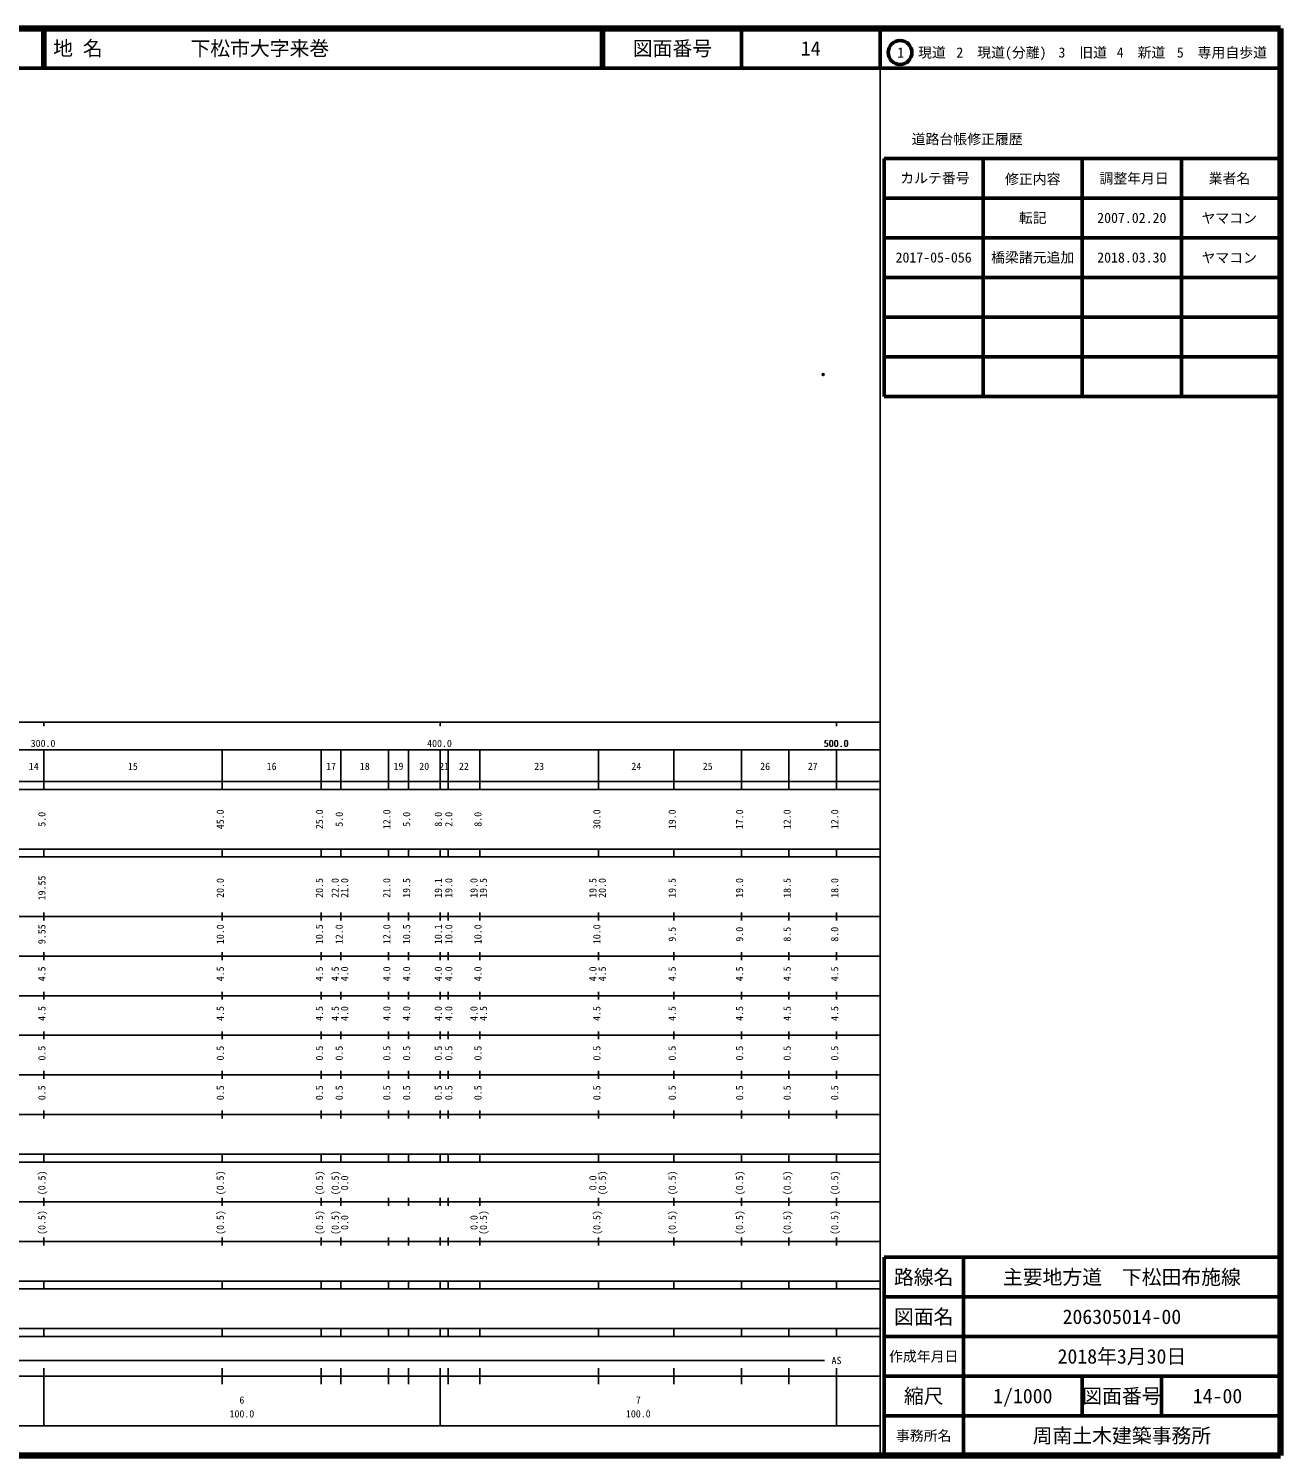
# Model space of a CAD drawing. Units: millimetres on the paper. Extents: x 40 to 680, y 20 to 380.
# Drawn here: x 364.2 to 680, y 20 to 380 of the extents above; entities that cross this region are included whole.
import ezdxf
from ezdxf.enums import TextEntityAlignment as Align

# ---------------------------------------------------------------- set-up
doc = ezdxf.new("R2010")
doc.units = ezdxf.units.MM
doc.header["$PDMODE"] = 32
doc.header["$PDSIZE"] = 0.5
doc.layers.add('M-OTRS', color=6, linetype='Continuous')
doc.layers.add('M-TTL-TXT', color=7, linetype='Continuous')
for name, color, linetype, lineweight in [('M-TTL', 2, 'Continuous', 140), ('M-TTL-BAND', 7, 'Continuous', 25), ('M-TTL-FRAM', 2, 'Continuous', 50), ('M-TTL-LINE', 7, 'Continuous', 50)]:
    doc.layers.add(name, color=color, linetype=linetype, lineweight=lineweight)
doc.styles.add('ＭＳ ゴシック', font='')
doc.styles.get('ＭＳ ゴシック').set_extended_font_data('MS Gothic')

msp = doc.modelspace()

# ---------------------------------------------------------------- linework, layer by layer
at = {"layer": 'M-OTRS'}
msp.add_point((564.64, 292.689), dxfattribs=at)
at = {"layer": 'M-TTL'}
for p, q in [((680, 380), (40, 380)), ((680, 20), (680, 380)), ((40, 20), (680, 20))]:
    msp.add_line(p, q, dxfattribs=at)
at = {"layer": 'M-TTL-BAND'}
for p, q in [((579, 20), (579, 370)), ((40, 205), (579, 205)), ((368, 205), (368, 204)), ((468, 205), (468, 204)), ((568, 205), (568, 204)), ((68, 198), (579, 198)), ((368, 188), (368, 198)), ((413, 188), (413, 198)), ((438, 188), (438, 198)), ((443, 188), (443, 198)), ((455, 188), (455, 198)), ((460, 188), (460, 198)), ((468, 188), (468, 198)), ((470, 188), (470, 198)), ((478, 188), (478, 198)), ((508, 188), (508, 198)), ((527, 188), (527, 198)), ((544, 188), (544, 198)), ((556, 188), (556, 198)), ((568, 188), (568, 198)), ((40, 190), (579, 190)), ((40, 188), (579, 188)), ((40, 173), (579, 173)), ((368, 171), (368, 173)), ((413, 171), (413, 173)), ((438, 171), (438, 173)), ((443, 171), (443, 173)), ((455, 171), (455, 173)), ((460, 171), (460, 173)), ((468, 171), (468, 173)), ((470, 171), (470, 173)), ((478, 171), (478, 173)), ((508, 171), (508, 173)), ((527, 171), (527, 173)), ((544, 171), (544, 173)), ((556, 171), (556, 173)), ((568, 171), (568, 173)), ((40, 171), (579, 171)), ((40, 156), (579, 156)), ((368, 155), (368, 157)), ((413, 155), (413, 157)), ((438, 155), (438, 157)), ((443, 155), (443, 157)), ((455, 155), (455, 157)), ((460, 155), (460, 157)), ((468, 155), (468, 157)), ((470, 155), (470, 157)), ((478, 155), (478, 157)), ((508, 155), (508, 157)), ((527, 155), (527, 157)), ((544, 155), (544, 157)), ((556, 155), (556, 157)), ((568, 155), (568, 157)), ((46, 146), (579, 146)), ((368, 145), (368, 147)), ((413, 145), (413, 147)), ((438, 145), (438, 147)), ((443, 145), (443, 147)), ((455, 145), (455, 147)), ((460, 145), (460, 147)), ((468, 145), (468, 147)), ((470, 145), (470, 147)), ((478, 145), (478, 147)), ((508, 145), (508, 147)), ((527, 145), (527, 147)), ((544, 145), (544, 147)), ((556, 145), (556, 147)), ((568, 145), (568, 147)), ((368, 135), (368, 137)), ((413, 135), (413, 137)), ((438, 135), (438, 137)), ((443, 135), (443, 137)), ((455, 135), (455, 137)), ((460, 135), (460, 137)), ((468, 135), (468, 137)), ((470, 135), (470, 137)), ((478, 135), (478, 137)), ((508, 135), (508, 137)), ((527, 135), (527, 137)), ((544, 135), (544, 137)), ((556, 135), (556, 137)), ((568, 135), (568, 137)), ((52, 136), (579, 136)), ((46, 126), (579, 126)), ((368, 125), (368, 127)), ((413, 125), (413, 127)), ((438, 125), (438, 127)), ((443, 125), (443, 127)), ((455, 125), (455, 127)), ((460, 125), (460, 127)), ((468, 125), (468, 127)), ((470, 125), (470, 127)), ((478, 125), (478, 127)), ((508, 125), (508, 127)), ((527, 125), (527, 127)), ((544, 125), (544, 127)), ((556, 125), (556, 127)), ((568, 125), (568, 127)), ((52, 116), (579, 116)), ((368, 115), (368, 117)), ((413, 115), (413, 117)), ((438, 115), (438, 117)), ((443, 115), (443, 117)), ((455, 115), (455, 117)), ((460, 115), (460, 117)), ((468, 115), (468, 117)), ((470, 115), (470, 117)), ((478, 115), (478, 117)), ((508, 115), (508, 117)), ((527, 115), (527, 117)), ((544, 115), (544, 117)), ((556, 115), (556, 117)), ((568, 115), (568, 117)), ((46, 106), (579, 106)), ((368, 105), (368, 107)), ((413, 105), (413, 107)), ((438, 105), (438, 107)), ((443, 105), (443, 107)), ((455, 105), (455, 107)), ((460, 105), (460, 107)), ((468, 105), (468, 107)), ((470, 105), (470, 107)), ((478, 105), (478, 107)), ((508, 105), (508, 107)), ((527, 105), (527, 107)), ((544, 105), (544, 107)), ((556, 105), (556, 107)), ((568, 105), (568, 107)), ((40, 96), (579, 96)), ((40, 94), (579, 94)), ((368, 94), (368, 96)), ((413, 94), (413, 96)), ((438, 94), (438, 96)), ((443, 94), (443, 96)), ((455, 94), (455, 96)), ((460, 94), (460, 96)), ((468, 94), (468, 96)), ((470, 94), (470, 96)), ((478, 94), (478, 96)), ((508, 94), (508, 96)), ((527, 94), (527, 96)), ((544, 94), (544, 96)), ((556, 94), (556, 96)), ((568, 94), (568, 96)), ((49, 84), (579, 84)), ((368, 83), (368, 85)), ((413, 83), (413, 85)), ((438, 83), (438, 85)), ((443, 83), (443, 85)), ((455, 83), (455, 85)), ((460, 83), (460, 85)), ((468, 83), (468, 85)), ((470, 83), (470, 85)), ((478, 83), (478, 85)), ((508, 83), (508, 85)), ((527, 83), (527, 85)), ((544, 83), (544, 85)), ((556, 83), (556, 85)), ((568, 83), (568, 85)), ((40, 74), (579, 74)), ((368, 73), (368, 75)), ((413, 73), (413, 75)), ((438, 73), (438, 75)), ((443, 73), (443, 75)), ((455, 73), (455, 75)), ((460, 73), (460, 75)), ((468, 73), (468, 75)), ((470, 73), (470, 75)), ((478, 73), (478, 75)), ((508, 73), (508, 75)), ((527, 73), (527, 75)), ((544, 73), (544, 75)), ((556, 73), (556, 75)), ((568, 73), (568, 75)), ((40, 64), (579, 64)), ((40, 62), (579, 62)), ((368, 62), (368, 64)), ((413, 62), (413, 64)), ((438, 62), (438, 64)), ((443, 62), (443, 64)), ((455, 62), (455, 64)), ((460, 62), (460, 64)), ((468, 62), (468, 64)), ((470, 62), (470, 64)), ((478, 62), (478, 64)), ((508, 62), (508, 64)), ((527, 62), (527, 64)), ((544, 62), (544, 64)), ((556, 62), (556, 64)), ((568, 62), (568, 64)), ((40, 52), (579, 52)), ((368, 50), (368, 52)), ((413, 50), (413, 52)), ((438, 50), (438, 52)), ((443, 50), (443, 52)), ((455, 50), (455, 52)), ((460, 50), (460, 52)), ((468, 50), (468, 52)), ((470, 50), (470, 52)), ((478, 50), (478, 52)), ((508, 50), (508, 52)), ((527, 50), (527, 52)), ((544, 50), (544, 52)), ((556, 50), (556, 52)), ((568, 50), (568, 52)), ((40, 50), (579, 50)), ((71, 44), (565, 44)), ((40, 40), (579, 40)), ((368, 27.5), (368, 42)), ((413, 38), (413, 42)), ((438, 38), (438, 42)), ((443, 38), (443, 42)), ((455, 38), (455, 42)), ((460, 38), (460, 42)), ((468, 27.5), (468, 42)), ((470, 38), (470, 42)), ((478, 38), (478, 42)), ((508, 38), (508, 42)), ((527, 38), (527, 42)), ((544, 38), (544, 42)), ((556, 38), (556, 42)), ((568, 27.5), (568, 42)), ((68, 27.5), (579, 27.5))]:
    msp.add_line(p, q, dxfattribs=at)
at = {"layer": 'M-TTL-FRAM'}
for p, q in [((580, 347.197), (580, 287.197)), ((580, 347.197), (680, 347.197)), ((580, 287.197), (680, 287.197)), ((680, 70), (580, 70)), ((580, 70), (580, 20))]:
    msp.add_line(p, q, dxfattribs=at)
at = {"layer": 'M-TTL-LINE'}
for p, q in [((367.75, 380), (367.75, 370)), ((368.25, 380), (368.25, 370)), ((508.747, 380), (508.747, 370)), ((509.247, 380), (509.247, 370)), ((543.997, 380), (543.997, 370)), ((579, 380), (579, 370)), ((40, 370), (680, 370)), ((605, 347.197), (605, 287.197)), ((630, 347.197), (630, 287.197)), ((655, 347.197), (655, 287.197)), ((580, 337.197), (680, 337.197)), ((580, 327.197), (680, 327.197)), ((580, 317.197), (680, 317.197)), ((580, 307.197), (680, 307.197)), ((580, 297.197), (680, 297.197)), ((600, 70), (600, 20)), ((680, 60), (580, 60)), ((680, 50), (580, 50)), ((680, 40), (580, 40)), ((630, 40), (630, 30)), ((650, 40), (650, 30)), ((680, 30), (580, 30))]:
    msp.add_line(p, q, dxfattribs=at)
msp.add_circle((584.031, 373.958), 3, dxfattribs=at)

# ---------------------------------------------------------------- texts
at = {"layer": 'M-TTL-BAND', "style": 'ＭＳ ゴシック'}
for s, p in [('300.0', (367.844, 198.195)), ('400.0', (467.844, 198.195)), ('500.0', (567.844, 198.195)), ('500.0', (568, 198.195)), ('14', (365.5, 192.405)), ('15', (390.5, 192.405)), ('16', (425.5, 192.405)), ('17', (440.5, 192.405)), ('18', (449, 192.405)), ('19', (457.5, 192.405)), ('20', (464, 192.405)), ('21', (469, 192.405)), ('22', (474, 192.405)), ('23', (493, 192.405)), ('24', (517.5, 192.405)), ('25', (535.5, 192.405)), ('26', (550, 192.405)), ('27', (562, 192.405)), ('AS', (568, 42.5)), ('6', (418, 32.523)), ('7', (518, 32.523)), ('100.0', (418, 29.033)), ('100.0', (518, 29.033))]:
    msp.add_text(s, height=1.833, dxfattribs=at).set_placement(p, align=Align.BOTTOM_CENTER)
for s, p in [('5.0', (369, 180.5)), ('45.0', (414, 180.5)), ('25.0', (439, 180.5)), ('5.0', (444, 180.5)), ('12.0', (456, 180.5)), ('5.0', (461, 180.5)), ('8.0', (469, 180.5)), ('2.0', (471.642, 180.5)), ('8.0', (479, 180.5)), ('30.0', (509, 180.5)), ('19.0', (528, 180.5)), ('17.0', (545, 180.5)), ('12.0', (557, 180.5)), ('12.0', (569, 180.5)), ('19.55', (369, 163.174)), ('20.0', (414, 163.174)), ('20.5', (439, 163.174)), ('22.0', (443, 163.174)), ('21.0', (445.37, 163.174)), ('21.0', (456, 163.174)), ('19.5', (461, 163.174)), ('19.1', (469, 163.174)), ('19.0', (471.642, 163.174)), ('19.0', (478, 163.174)), ('19.5', (480.37, 163.174)), ('19.5', (508, 163.174)), ('20.0', (510.37, 163.174)), ('19.5', (528, 163.174)), ('19.0', (545, 163.174)), ('18.5', (557, 163.174)), ('18.0', (569, 163.174)), ('9.55', (369, 151.5)), ('10.0', (414, 151.5)), ('10.5', (439, 151.5)), ('12.0', (444, 151.5)), ('12.0', (456, 151.5)), ('10.5', (461, 151.5)), ('10.1', (469, 151.5)), ('10.0', (471.642, 151.5)), ('10.0', (479, 151.5)), ('10.0', (509, 151.5)), ('9.5', (528, 151.5)), ('9.0', (545, 151.5)), ('8.5', (557, 151.5)), ('8.0', (569, 151.5)), ('4.5', (369, 141.5)), ('4.5', (414, 141.5)), ('4.5', (439, 141.5)), ('4.5', (443, 141.5)), ('4.0', (445.37, 141.5)), ('4.0', (456, 141.5)), ('4.0', (461, 141.5)), ('4.0', (469, 141.5)), ('4.0', (471.642, 141.5)), ('4.0', (479, 141.5)), ('4.0', (508, 141.5)), ('4.5', (510.37, 141.5)), ('4.5', (528, 141.5)), ('4.5', (545, 141.5)), ('4.5', (557, 141.5)), ('4.5', (569, 141.5)), ('4.5', (369, 131.5)), ('4.5', (414, 131.5)), ('4.5', (439, 131.5)), ('4.5', (443, 131.5)), ('4.0', (445.37, 131.5)), ('4.0', (456, 131.5)), ('4.0', (461, 131.5)), ('4.0', (469, 131.5)), ('4.0', (471.642, 131.5)), ('4.0', (478, 131.5)), ('4.5', (480.37, 131.5)), ('4.5', (509, 131.5)), ('4.5', (528, 131.5)), ('4.5', (545, 131.5)), ('4.5', (557, 131.5)), ('4.5', (569, 131.5)), ('0.5', (369, 121.5)), ('0.5', (414, 121.5)), ('0.5', (439, 121.5)), ('0.5', (444, 121.5)), ('0.5', (456, 121.5)), ('0.5', (461, 121.5)), ('0.5', (469, 121.5)), ('0.5', (471.642, 121.5)), ('0.5', (479, 121.5)), ('0.5', (509, 121.5)), ('0.5', (528, 121.5)), ('0.5', (545, 121.5)), ('0.5', (557, 121.5)), ('0.5', (569, 121.5)), ('0.5', (369, 111.5)), ('0.5', (414, 111.5)), ('0.5', (439, 111.5)), ('0.5', (444, 111.5)), ('0.5', (456, 111.5)), ('0.5', (461, 111.5)), ('0.5', (469, 111.5)), ('0.5', (471.642, 111.5)), ('0.5', (479, 111.5)), ('0.5', (509, 111.5)), ('0.5', (528, 111.5)), ('0.5', (545, 111.5)), ('0.5', (557, 111.5)), ('0.5', (569, 111.5)), ('(0.5)', (369, 88.764)), ('(0.5)', (414, 88.764)), ('(0.5)', (439, 88.764)), ('(0.5)', (443, 88.764)), ('0.0', (445.37, 88.764)), ('0.0', (508, 88.764)), ('(0.5)', (510.37, 88.764)), ('(0.5)', (528, 88.764)), ('(0.5)', (545, 88.764)), ('(0.5)', (557, 88.764)), ('(0.5)', (569, 88.764)), ('(0.5)', (369, 78.764)), ('(0.5)', (414, 78.764)), ('(0.5)', (439, 78.764)), ('(0.5)', (443, 78.764)), ('0.0', (445.37, 78.764)), ('0.0', (478, 78.764)), ('(0.5)', (480.37, 78.764)), ('(0.5)', (509, 78.764)), ('(0.5)', (528, 78.764)), ('(0.5)', (545, 78.764)), ('(0.5)', (557, 78.764)), ('(0.5)', (569, 78.764))]:
    msp.add_text(s, height=1.833, rotation=90, dxfattribs=at).set_placement(p, align=Align.BOTTOM_CENTER)
at = {"layer": 'M-TTL-TXT', "style": 'ＭＳ ゴシック'}
for s, p in [('地 名', (370.38, 375)), ('下松市大字来巻', (405.024, 375))]:
    msp.add_text(s, height=3.666, dxfattribs=at).set_placement(p, align=Align.MIDDLE_LEFT)
for s, height, p in [('図面番号', 3.666, (526.622, 375)), ('14', 3.666, (561.497, 375)), ('1\u3000現道', 2.566, (589.448, 373.958)), ('2\u3000現道(分離)', 2.566, (609.619, 373.958)), ('3\u3000旧道', 2.566, (630.121, 373.958)), ('4\u3000新道', 2.566, (644.824, 373.958)), ('5\u3000専用自歩道', 2.566, (665.228, 373.958)), ('道路台帳修正履歴', 2.566, (600.968, 352.113)), ('カルテ番号', 2.566, (592.839, 342.277)), ('修正内容', 2.566, (617.509, 342.023)), ('調整年月日', 2.566, (643.089, 342.197)), ('業者名', 2.566, (667.134, 342.197)), ('転記', 2.566, (617.5, 332.245)), ('2007.02.20', 2.566, (642.5, 332.245)), ('ヤマコン', 2.566, (667.077, 332.189)), ('2017-05-056', 2.566, (592.5, 322.245)), ('橋梁諸元追加', 2.566, (617.5, 322.245)), ('2018.03.30', 2.566, (642.5, 322.245)), ('ヤマコン', 2.566, (667.077, 322.189)), ('路線名', 3.666, (590, 65)), ('路線名', 3.666, (590, 65)), ('主要地方道\u3000下松田布施線', 3.666, (640, 65)), ('図面名', 3.666, (590, 55)), ('図面名', 3.666, (590, 55)), ('206305014-00', 3.666, (640, 55)), ('2018年3月30日', 3.666, (640, 45)), ('作成年月日', 2.566, (590, 45)), ('作成年月日', 2.566, (590, 45)), ('縮尺', 3.666, (590, 35)), ('縮尺', 3.666, (590, 35)), ('1/1000', 3.666, (615, 35)), ('図面番号', 3.666, (640, 35)), ('図面番号', 3.666, (640, 35)), ('14-00', 3.666, (664.125, 35)), ('事務所名', 2.566, (590, 25)), ('事務所名', 2.566, (590, 25)), ('周南土木建築事務所', 3.666, (640, 25))]:
    msp.add_text(s, height=height, dxfattribs=at).set_placement(p, align=Align.MIDDLE_CENTER)

doc.saveas('drawing.dxf')
